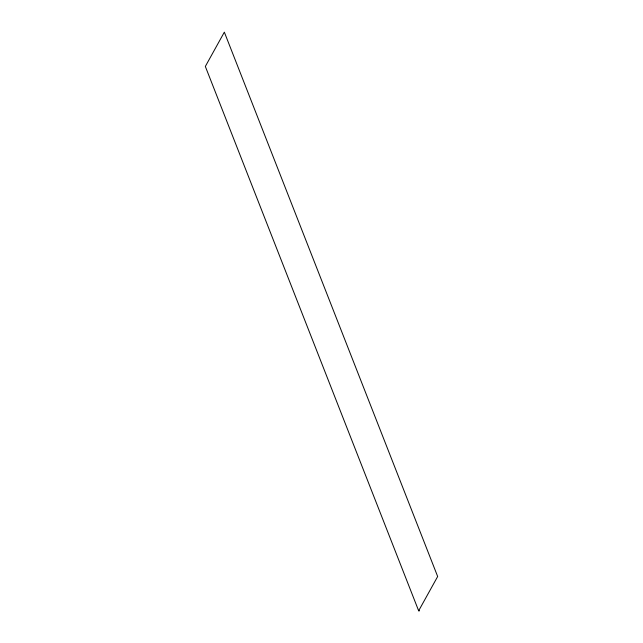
<?xml version="1.0" encoding="UTF-8"?>
<svg xmlns="http://www.w3.org/2000/svg" width="643" height="643" viewBox="0 0 643 643"><rect width="100%" height="100%" fill="white"/><g stroke="black" fill="none" stroke-linecap="round" stroke-linejoin="round"><path stroke-width="0.96" d="M418.657 610.786L437.666 576.506L224.343 32.15L205.334 66.438L418.657 610.786L419.541 610.85"/></g></svg>
